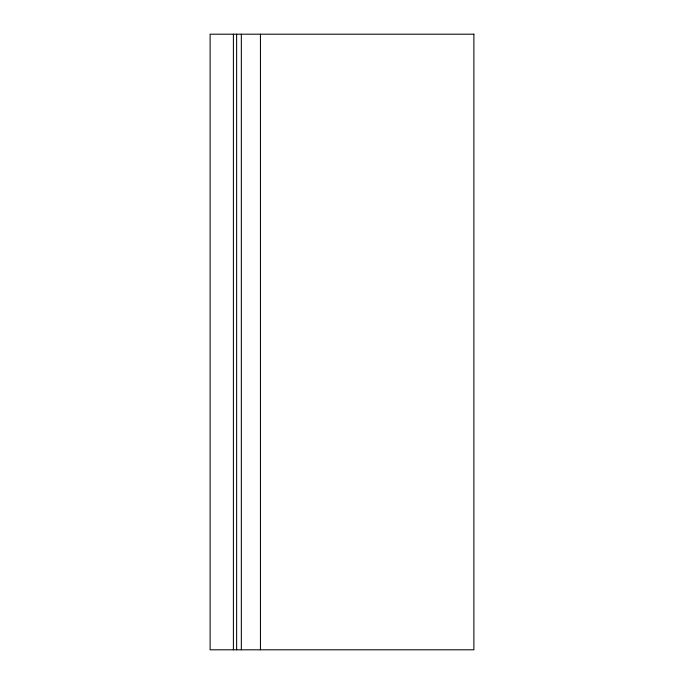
<?xml version="1.0" encoding="UTF-8"?>
<svg xmlns="http://www.w3.org/2000/svg" width="684" height="684" viewBox="0 0 684 684"><rect width="100%" height="100%" fill="white"/><g stroke="black" fill="none" stroke-linecap="round" stroke-linejoin="round"><path stroke-width="1.03" d="M260.45 34.2L260.45 649.8M241.332 34.2L241.332 649.8M236.63 34.2L236.63 649.8M233.406 34.2L233.406 649.8M473.884 34.2L210.116 34.2L210.116 649.8L473.884 649.8L473.884 34.2"/></g></svg>
